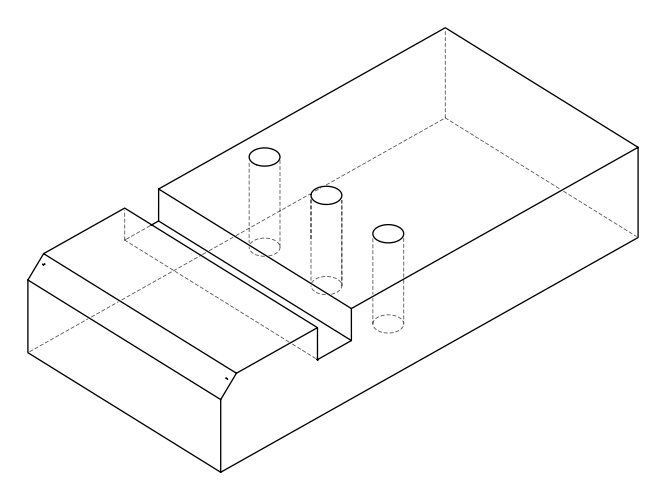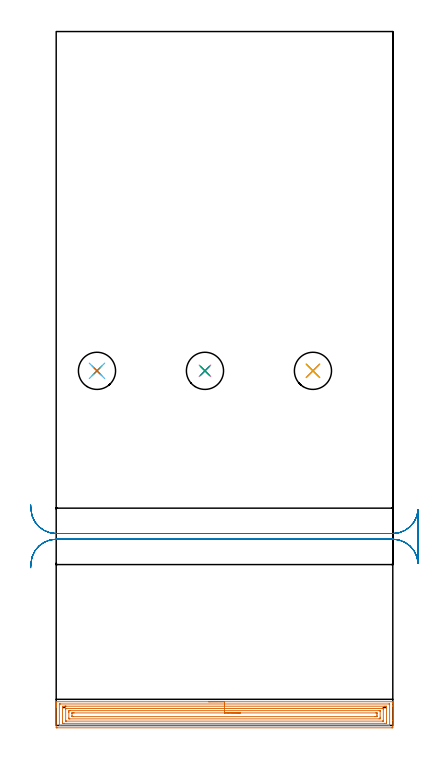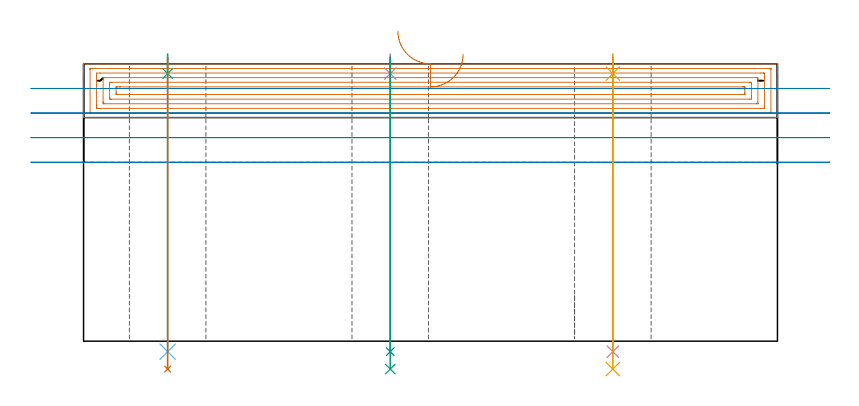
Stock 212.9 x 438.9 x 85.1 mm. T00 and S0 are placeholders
(PLAN: 11 operations, 8 tool changes, 17.5 min)
(1 AREA_MILL | FG_CHAMFER_SURFACE | UGT0205_001 | 10.54 min | 28979 mm3)
(2 MILL_RECTANGULAR_SLOT | SLOT_RECTANGULAR | UGT0201_004 | Follow Part, ap 8, ae 75% | 4.56 min | 228930 mm3)
(3 SPOT_DRILL | STEP1HOLE | NXT0321_9005460120000 | 0.05 min | 246 mm3)
(4 SPOT_DRILL_1 | STEP1HOLE_1 | NXT0321_9005460120000 | 0.05 min | 177 mm3)
(5 SPOT_DRILL_2 | STEP1HOLE_2 | NXT0321_9005460120000 | 0.05 min | 144 mm3)
(6 DRILL_THROUGH_HOLE_INTO_CENTER | STEP1HOLE | NXT0301_065 | 0.36 min | 5702 mm3)
(7 DRILL_TO_ENLARGE_THROUGH_HOLE | STEP1HOLE | UGT0301_056 | 0.38 min | 31030 mm3)
(8 DRILL_THROUGH_HOLE_INTO_CENTER_1 | STEP1HOLE_1 | NXT0301_065 | 0.36 min | 5699 mm3)
(9 DRILL_TO_ENLARGE_THROUGH_HOLE_1 | STEP1HOLE_1 | UGT0301_056 | 0.38 min | 30927 mm3)
(10 DRILL_THROUGH_HOLE_INTO_CENTER_2 | STEP1HOLE_2 | NXT0301_065 | 0.36 min | 5838 mm3)
(11 DRILL_TO_ENLARGE_THROUGH_HOLE_2 | STEP1HOLE_2 | UGT0301_056 | 0.38 min | 30836 mm3)
(TOOL UGT0205_001 | Chamfer Mill 20 x 3 x 45 deg. | D20 FL50 Z2)
(TOOL UGT0201_004 | End Mill 32 mm | D32 FL53 Z6)
(TOOL NXT0321_9005460120000 | NC Spot Drill, 142deg, 12mm, Carbide, Uncoated | D12 PA142 FL30 Z2)
(TOOL NXT0301_065 | Carbide Drill 9.4mm [860.1-0940-075A1-MM 2214] | D9.4 PA140 FL98 Z2)
(TOOL UGT0301_056 | Twist Drill 23.5 mm | D23.5 PA118 FL155 Z2)
(OP 1 AREA_MILL)
G17 G21 G94 G90
T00 M6
G54
G17 G0 G90 X96.45 Y15. S1061 M3
G43 Z95.1 H0
G94 G1 X96.488 Z94.228 F250.
X96.602 Z93.363
X96.791 Z92.512
X97.053 Z91.68
X97.387 Z90.874
X97.79 Z90.1
X98.259 Z89.364
X98.79 Z88.672
X99.379 Z88.029
X100.022 Z87.439
X100.714 Z86.908
X101.45 Z86.44
X102.224 Z86.037
X103.03 Z85.703
X103.862 Z85.441
X104.714 Z85.252
X105.578 Z85.138
X106.45 Z85.1
X212.732
X212.89 Y14.997 Z85.088
X212.898 Y14.862 Z84.954
X212.9 Y14.721 Z84.821
Y14.415 Z84.514
Y13.755 Z83.849
Y12.549 Z82.646
Y12.004 Z82.098
Y3.083 Z73.18
Y-0.858 Z69.24
X212.897 Y-1.13 Z68.967
X212.89 Y-1.493 Z68.605
X212.66 Y-1.498 Z68.601
X212.285 Y-1.5 Z68.6
X0.615
X0.241 Y-1.497 Z68.601
X0.01 Y-1.493 Z68.605
X0. Y-1.13 Z68.967
Y11.401 Z81.496
Y12.004 Z82.098
Y12.549 Z82.646
Y12.879 Z82.975
Y13.425 Z83.521
Y13.755 Z83.849
Y14.415 Z84.514
Y14.721 Z84.821
X0.002 Y14.862 Z84.954
X0.01 Y14.997 Z85.088
X0.168 Y15. Z85.1
X106.45
Y13.586 Z83.686
X210.499 Y13.585 Z83.685
X210.673 Y13.584 Z83.684
X210.849 Y13.58 Z83.68
X210.885 Y13.579 Z83.679
X210.891 Y13.556 Z83.656
X210.895 Y13.526 Z83.626
X210.899 Y13.362 Z83.462
X210.9 Y0.228 Z70.328
X210.898 Y0.096 Z70.196
X210.894 Y-0.008 Z70.092
X210.89 Y-0.073 Z70.027
X210.858 Y-0.079 Z70.021
X210.499 Y-0.084 Z70.016
X210.326 Y-0.085 Z70.015
X2.401
X2.227 Y-0.084 Z70.016
X2.051 Y-0.08 Z70.02
X2.015 Y-0.079 Z70.021
X2.009 Y-0.056 Z70.044
X2.005 Y-0.027 Z70.073
X2.001 Y0.138 Z70.238
X2. Y13.272 Z83.372
X2.002 Y13.403 Z83.503
X2.006 Y13.508 Z83.608
X2.01 Y13.573 Z83.673
X2.042 Y13.579 Z83.679
X2.401 Y13.584 Z83.684
X2.574 Y13.585 Z83.685
X106.45 Y13.586 Z83.686
Y12.171 Z82.271
X207.82
X208.543 Y12.17 Z82.27
X208.713 Y12.168 Z82.268
X208.875 Y12.165 Z82.265
X208.89 Y12.004 Z82.104
X208.896 Y11.823 Z81.923
X208.9 Y11.128 Z81.228
Y10.944 Z81.044
X208.899 Y2.189 Z72.289
X208.89 Y1.496 Z71.596
X208.877 Y1.335 Z71.435
X207.82 Y1.329 Z71.429
X5.08
X4.357 Y1.33 Z71.43
X4.187 Y1.332 Z71.432
X4.026 Y1.335 Z71.435
X4.01 Y1.496 Z71.596
X4.004 Y1.677 Z71.777
X4. Y2.372 Z72.472
Y2.556 Z72.656
X4.001 Y11.311 Z81.411
X4.01 Y12.004 Z82.104
X4.023 Y12.164 Z82.264
X5.08 Y12.171 Z82.271
X106.45
Y10.757 Z80.857
X206.412
X206.762 Y10.756 Z80.856
X206.821 Y10.754 Z80.854
X206.877 Y10.751 Z80.851
X206.89 Y10.673 Z80.773
X206.9 Y10.279 Z80.379
Y10.252 Z80.352
Y3.248 Z73.348
X206.897 Y2.823 Z72.923
X206.894 Y2.77 Z72.87
X206.89 Y2.75 Z72.85
X206.857 Y2.748 Z72.848
X206.72 Y2.744 Z72.844
X206.548 Y2.743 Z72.843
X6.488
X6.138 Y2.744 Z72.844
X6.079 Y2.746 Z72.846
X6.023 Y2.749 Z72.849
X6.01 Y2.827 Z72.927
X6. Y3.221 Z73.321
Y3.248 Z73.348
Y10.252 Z80.352
X6.003 Y10.677 Z80.777
X6.006 Y10.73 Z80.83
X6.01 Y10.75 Z80.85
X6.043 Y10.752 Z80.852
X6.18 Y10.756 Z80.856
X6.352 Y10.757 Z80.857
X106.45
Y9.343 Z79.443
X204.282
X204.683 Y9.339 Z79.439
X204.875 Y9.336 Z79.436
X204.89 Y9.229 Z79.329
X204.898 Y8.738 Z78.838
X204.9 Y5.234 Z75.334
X204.899 Y4.999 Z75.099
X204.892 Y4.367 Z74.467
X204.881 Y4.164 Z74.264
X204.213 Y4.157 Z74.257
X8.618
X8.217 Y4.161 Z74.261
X8.025 Y4.164 Z74.264
X8.01 Y4.271 Z74.371
X8.002 Y4.762 Z74.862
X8. Y8.265 Z78.365
X8.002 Y8.501 Z78.601
X8.008 Y9.133 Z79.233
X8.019 Y9.336 Z79.436
X8.687 Y9.343 Z79.443
X106.45
Y7.929 Z78.029
X202.152
X202.461 Y7.927 Z78.027
X202.77 Y7.924 Z78.024
X202.857 Y7.922 Z78.022
X202.89 Y7.915 Z78.015
X202.893 Y7.883 Z77.983
X202.897 Y7.769 Z77.869
X202.899 Y7.626 Z77.726
X202.9 Y7.195 Z77.295
Y6.319 Z76.419
X202.899 Y5.874 Z75.974
X202.897 Y5.659 Z75.759
X202.894 Y5.606 Z75.706
X202.891 Y5.583 Z75.683
X202.871 Y5.578 Z75.678
X202.766 Y5.575 Z75.675
X202.461 Y5.572 Z75.672
X201.877 Y5.571 Z75.671
X201.568
X10.748
X10.439 Y5.573 Z75.673
X10.13 Y5.576 Z75.676
X10.043 Y5.578 Z75.678
X10.01 Y5.585 Z75.685
X10.007 Y5.616 Z75.716
X10.003 Y5.731 Z75.831
X10.001 Y5.874 Z75.974
X10. Y6.305 Z76.405
X10.001 Y7.626 Z77.726
X10.004 Y7.841 Z77.941
X10.007 Y7.894 Z77.994
X10.009 Y7.917 Z78.017
X10.029 Y7.922 Z78.022
X10.134 Y7.925 Z78.025
X10.439 Y7.928 Z78.028
X11.023 Y7.929 Z78.029
X11.332
X106.45
X107.322 Z78.067
X108.187 Z78.181
X109.038 Z78.37
X109.87 Z78.632
X110.676 Z78.966
X111.45 Z79.369
X112.186 Z79.837
X112.878 Z80.368
X113.521 Z80.958
X114.11 Z81.601
X114.642 Z82.293
X115.11 Z83.029
X115.513 Z83.803
X115.847 Z84.609
X116.109 Z85.441
X116.298 Z86.292
X116.412 Z87.157
X116.45 Z88.029
G0 Z95.1
M5
M2
(OP 2 MILL_RECTANGULAR_SLOT)
G17 G21 G94 G90
T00 M6
G54
G17 G0 G90 X-16.154 Y99.785 S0 M3
G43 Z95.1 H0
Z77.55
G94 G1 X-15.97 Y102.779 F250.
G2 X0. Y117.8 R16. F500.
G1 X212.9
G2 X228.87 Y102.779 R16.
G1 X228.9
Y136.421
X228.87
G2 X212.9 Y121.4 R16.
G1 X0.
G2 X-15.97 Y136.421 R16.
G1 X-16.154 Y139.415 F250.
G0 Y99.785 Z70.
G1 X-15.97 Y102.779
G2 X0. Y117.8 R16. F500.
G1 X212.9
G2 X228.87 Y102.779 R16.
G1 X228.9
Y136.421
X228.87
G2 X212.9 Y121.4 R16.
G1 X0.
G2 X-15.97 Y136.421 R16.
G1 X-16.154 Y139.415 F250.
G0 Y99.785 Z62.45
G1 X-15.97 Y102.779
G2 X0. Y117.8 R16. F500.
G1 X212.9
G2 X228.87 Y102.779 R16.
G1 X228.9
Y136.421
X228.87
G2 X212.9 Y121.4 R16.
G1 X0.
G2 X-15.97 Y136.421 R16.
G1 X-16.154 Y139.415 F250.
G0 Y99.785 Z54.9
G1 X-15.97 Y102.779
G2 X0. Y117.8 R16. F500.
G1 X212.9
G2 X228.87 Y102.779 R16.
G1 X228.9
Y136.421
X228.87
G2 X212.9 Y121.4 R16.
G1 X0.
G2 X-15.97 Y136.421 R16.
G1 X-16.154 Y139.415 F250.
G0 Z95.1
M5
M2
(OP 3 SPOT_DRILL)
G17 G21 G94 G90
T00 M6
G54
G17 G0 G90 X25.8 Y224.3 S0 M3
G43 Z95.1 H0
G94 G81 G98 Z82.1 F250. R88.1
G80
M5
M2
(OP 4 SPOT_DRILL_1)
G17 G21 G94 G90
T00 M6
G54
G17 G0 G90 X94.1 Y224.3 S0 M3
G43 Z95.1 H0
G94 G81 G98 Z82.1 F250. R88.1
G80
M5
M2
(OP 5 SPOT_DRILL_2)
G17 G21 G94 G90
T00 M6
G54
G17 G0 G90 X162.4 Y224.3 S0 M3
G43 Z95.1 H0
G94 G81 G98 Z82.1 F250. R88.1
G80
M5
M2
(OP 6 DRILL_THROUGH_HOLE_INTO_CENTER)
G17 G21 G94 G90
T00 M6
G54
G17 G0 G90 X25.8 Y224.3 S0 M3
G43 Z95.1 H1
G94 G73 G98 Z-3.211 F250. Q8.831 R87.1
G80
M5
M2
(OP 7 DRILL_TO_ENLARGE_THROUGH_HOLE)
G17 G21 G94 G90
T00 M6
G54
G17 G0 G90 X25.8 Y224.3 S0 M3
G43 Z95.1 H0
G94 G73 G98 Z-8.56 F250. Q23.415 R87.1
G80
M5
M2
(OP 8 DRILL_THROUGH_HOLE_INTO_CENTER_1)
G17 G21 G94 G90
T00 M6
G54
G17 G0 G90 X94.1 Y224.3 S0 M3
G43 Z95.1 H1
G94 G73 G98 Z-3.211 F250. Q8.831 R87.1
G80
M5
M2
(OP 9 DRILL_TO_ENLARGE_THROUGH_HOLE_1)
G17 G21 G94 G90
T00 M6
G54
G17 G0 G90 X94.1 Y224.3 S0 M3
G43 Z95.1 H0
G94 G73 G98 Z-8.56 F250. Q23.415 R87.1
G80
M5
M2
(OP 10 DRILL_THROUGH_HOLE_INTO_CENTER_2)
G17 G21 G94 G90
T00 M6
G54
G17 G0 G90 X162.4 Y224.3 S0 M3
G43 Z95.1 H1
G94 G73 G98 Z-3.211 F250. Q8.831 R87.1
G80
M5
M2
(OP 11 DRILL_TO_ENLARGE_THROUGH_HOLE_2)
G17 G21 G94 G90
T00 M6
G54
G17 G0 G90 X162.4 Y224.3 S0 M3
G43 Z95.1 H0
G94 G73 G98 Z-8.56 F250. Q23.415 R87.1
G80
M5
M2
